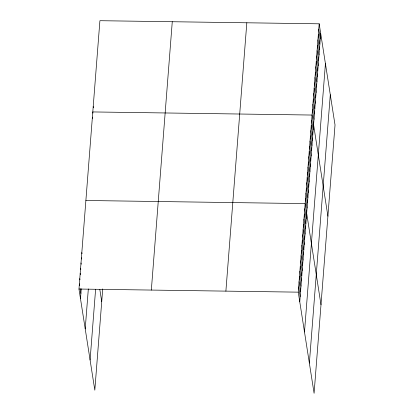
<?xml version="1.0" encoding="UTF-8"?>
<svg xmlns="http://www.w3.org/2000/svg" width="414" height="414" viewBox="0 0 414 414"><rect width="100%" height="100%" fill="white"/><g stroke="black" fill="none" stroke-linecap="round" stroke-linejoin="round"><path stroke-width="0.62" d="M102.719 288.9L94.816 390.185L78.976 289.039L99.909 20.7L319.184 23.815L335.024 124.961L314.091 393.3L298.251 292.155L319.184 23.815M80.487 298.685L81.258 288.848M85.217 328.882L88.332 288.946M90.086 359.989L95.598 289.381M151.338 290.069L172.271 21.73M225.889 291.13L246.822 22.786M299.762 301.801L320.695 33.462M304.492 331.997L325.425 63.658M309.361 363.104L330.294 94.765M85.884 200.49L305.159 203.605L320.995 304.745M78.976 289.039L298.251 292.155M318.764 29.182L320.276 38.828M318.345 34.548L319.856 44.194M317.926 39.915L319.437 49.561M317.507 45.281L319.018 54.927M317.088 50.648L318.599 60.294M316.674 56.014L318.18 65.66M316.255 61.381L317.766 71.027M315.835 66.747L317.347 76.399M315.416 72.119L316.927 81.765M314.997 77.485L316.508 87.131M314.578 82.852L316.089 92.498M314.159 88.218L315.67 97.864M313.74 93.585L315.251 103.231M313.32 98.951L314.831 108.597M312.901 104.318L314.412 113.964M312.487 109.684L313.993 119.33M327.904 216.196L312.068 115.051L92.793 111.935L92.984 113.141M311.659 120.262L313.17 129.908M311.256 125.468L312.767 135.114M310.847 130.679L312.358 140.325M310.443 135.885L311.949 145.531M310.034 141.096L311.545 150.743M309.631 146.302L311.137 155.949M309.222 151.514L310.733 161.16M308.813 156.725L310.324 166.371M308.409 161.931L309.92 171.577M308 167.142L309.512 176.788M307.597 172.348L309.108 181.994M307.188 177.559L308.699 187.206M306.784 182.765L308.295 192.412M306.376 187.977L307.887 197.623M305.972 193.183L307.483 202.834M305.563 198.394L307.074 208.04M304.751 208.811L306.262 218.457M304.347 214.022L305.858 223.669M303.938 219.229L305.449 228.875M303.534 224.44L305.046 234.086M303.126 229.646L304.637 239.292M302.722 234.857L304.233 244.503M302.313 240.068L303.824 249.714M301.909 245.274L303.421 254.921M301.501 250.486L303.012 260.132M301.097 255.692L302.603 265.338M300.688 260.903L302.199 270.549M300.285 266.109L301.79 275.755M299.876 271.32L301.387 280.966M299.472 276.526L300.978 286.177M299.063 281.737L300.574 291.384M298.654 286.949L300.166 296.595M93.212 106.569L93.404 107.775M92.389 117.146L92.576 118.352M99.831 289.557L101.725 301.63M81.822 252.576L82.013 253.782M81.418 257.787L81.605 258.993M81.009 262.993L81.201 264.199M80.606 268.205L80.792 269.411M80.197 273.416L80.383 274.622M79.788 278.622L79.98 279.828M79.385 283.833L79.669 285.639M80.14 288.656L80.896 293.479"/></g></svg>
